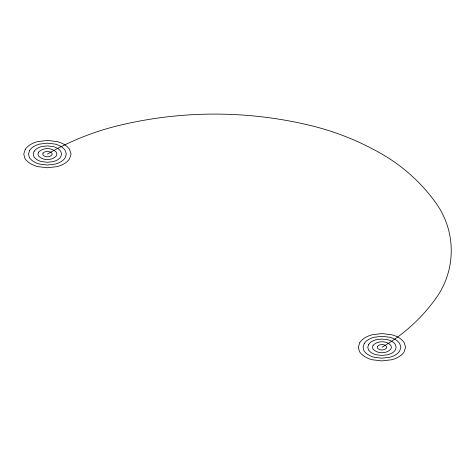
<?xml version="1.0" encoding="UTF-8"?>
<svg xmlns="http://www.w3.org/2000/svg" width="475" height="475" viewBox="0 0 475 475"><rect width="100%" height="100%" fill="white"/><g stroke="black" fill="none" stroke-linecap="round" stroke-linejoin="round"><path stroke-width="0.71" d="M381.959 347.249A172.609 172.609 0 0 0 435.902 298.389A81.854 81.854 0 0 0 435.902 202.962A172.609 172.609 0 0 0 381.959 154.096A270.328 270.328 0 0 0 309.67 125.293A408.393 408.393 0 0 0 119.694 125.293A270.328 270.328 0 0 0 47.405 154.096M25.282 149.322L23.75 154.096L24.949 158.567A18.329 18.329 0 0 0 30.679 163.75A27.033 27.033 0 0 0 37.905 166.636L47.405 167.752L56.905 166.636A27.033 27.033 0 0 0 64.137 163.75A17.26 17.26 0 0 0 69.528 158.864L71.066 154.096L69.528 149.322A17.26 17.26 0 0 0 64.137 144.436A27.033 27.033 0 0 0 56.905 141.556L47.405 140.44L37.905 141.556A27.033 27.033 0 0 0 30.679 144.436A17.26 17.26 0 0 0 25.282 149.322M29.711 150.278L28.482 154.096L29.444 157.67A14.66 14.66 0 0 0 34.022 161.821A21.624 21.624 0 0 0 39.805 164.124L47.405 165.021L55.005 164.124A21.624 21.624 0 0 0 60.788 161.821A13.811 13.811 0 0 0 65.105 157.914L66.334 154.096L65.105 150.278A13.811 13.811 0 0 0 60.788 146.371A21.624 21.624 0 0 0 55.005 144.067L47.405 143.171L39.805 144.067A21.624 21.624 0 0 0 34.022 146.371A13.811 13.811 0 0 0 29.711 150.278M34.135 151.234L33.214 154.096L33.933 156.78A10.996 10.996 0 0 0 37.371 159.891A16.221 16.221 0 0 0 41.705 161.619L47.405 162.29L53.105 161.619A16.221 16.221 0 0 0 57.445 159.891A10.355 10.355 0 0 0 60.681 156.958L61.602 154.096L60.681 151.234A10.355 10.355 0 0 0 57.445 148.301A16.221 16.221 0 0 0 53.105 146.573L47.405 145.902L41.705 146.573A16.221 16.221 0 0 0 37.371 148.301A10.355 10.355 0 0 0 34.135 151.234M38.558 152.184L37.947 154.096L38.422 155.883C42.821 160.776 51.799 160.835 56.258 156.002L56.869 154.096L56.258 152.184C51.846 147.404 42.964 147.404 38.558 152.184M42.982 153.14L42.916 154.987C45.113 157.433 49.602 157.468 51.828 155.052L52.137 154.096L51.828 153.14C49.626 150.747 45.184 150.747 42.982 153.14M359.842 342.481L358.304 347.249L359.504 351.72A18.329 18.329 0 0 0 365.233 356.909A27.033 27.033 0 0 0 372.465 359.789L381.959 360.911L391.459 359.789A27.033 27.033 0 0 0 398.691 356.909A17.26 17.26 0 0 0 404.082 352.022L405.62 347.249L404.082 342.481A17.26 17.26 0 0 0 398.691 337.594A27.033 27.033 0 0 0 391.459 334.715L381.959 333.593L372.465 334.715A27.033 27.033 0 0 0 365.233 337.594A17.26 17.26 0 0 0 359.842 342.481M364.266 343.431L363.037 347.249L363.998 350.823A14.66 14.66 0 0 0 368.582 354.979A21.624 21.624 0 0 0 374.365 357.283L381.959 358.18L389.559 357.283A21.624 21.624 0 0 0 395.343 354.979A13.811 13.811 0 0 0 399.659 351.067L400.888 347.249L399.659 343.431A13.811 13.811 0 0 0 395.343 339.524A21.624 21.624 0 0 0 389.559 337.22L381.959 336.324L374.365 337.22A21.624 21.624 0 0 0 368.582 339.524A13.811 13.811 0 0 0 364.266 343.431M368.689 344.387L367.769 347.249L368.487 349.933A10.996 10.996 0 0 0 371.925 353.044A16.221 16.221 0 0 0 376.259 354.772L381.959 355.442L387.659 354.772A16.221 16.221 0 0 0 392 353.044A10.355 10.355 0 0 0 395.236 350.111L396.156 347.249L395.236 344.387A10.355 10.355 0 0 0 392 341.454A16.221 16.221 0 0 0 387.659 339.726L381.959 339.055L376.259 339.726A16.221 16.221 0 0 0 371.925 341.454A10.355 10.355 0 0 0 368.689 344.387M373.113 345.343L372.501 347.249L372.982 349.036C377.376 353.928 386.353 353.994 390.812 349.161L391.424 347.249L390.812 345.343C386.401 340.557 377.524 340.557 373.113 345.343M377.536 346.299L377.471 348.145C379.668 350.592 384.156 350.621 386.389 348.205L386.692 347.249L386.389 346.299C384.18 343.906 379.739 343.906 377.536 346.299"/></g></svg>
